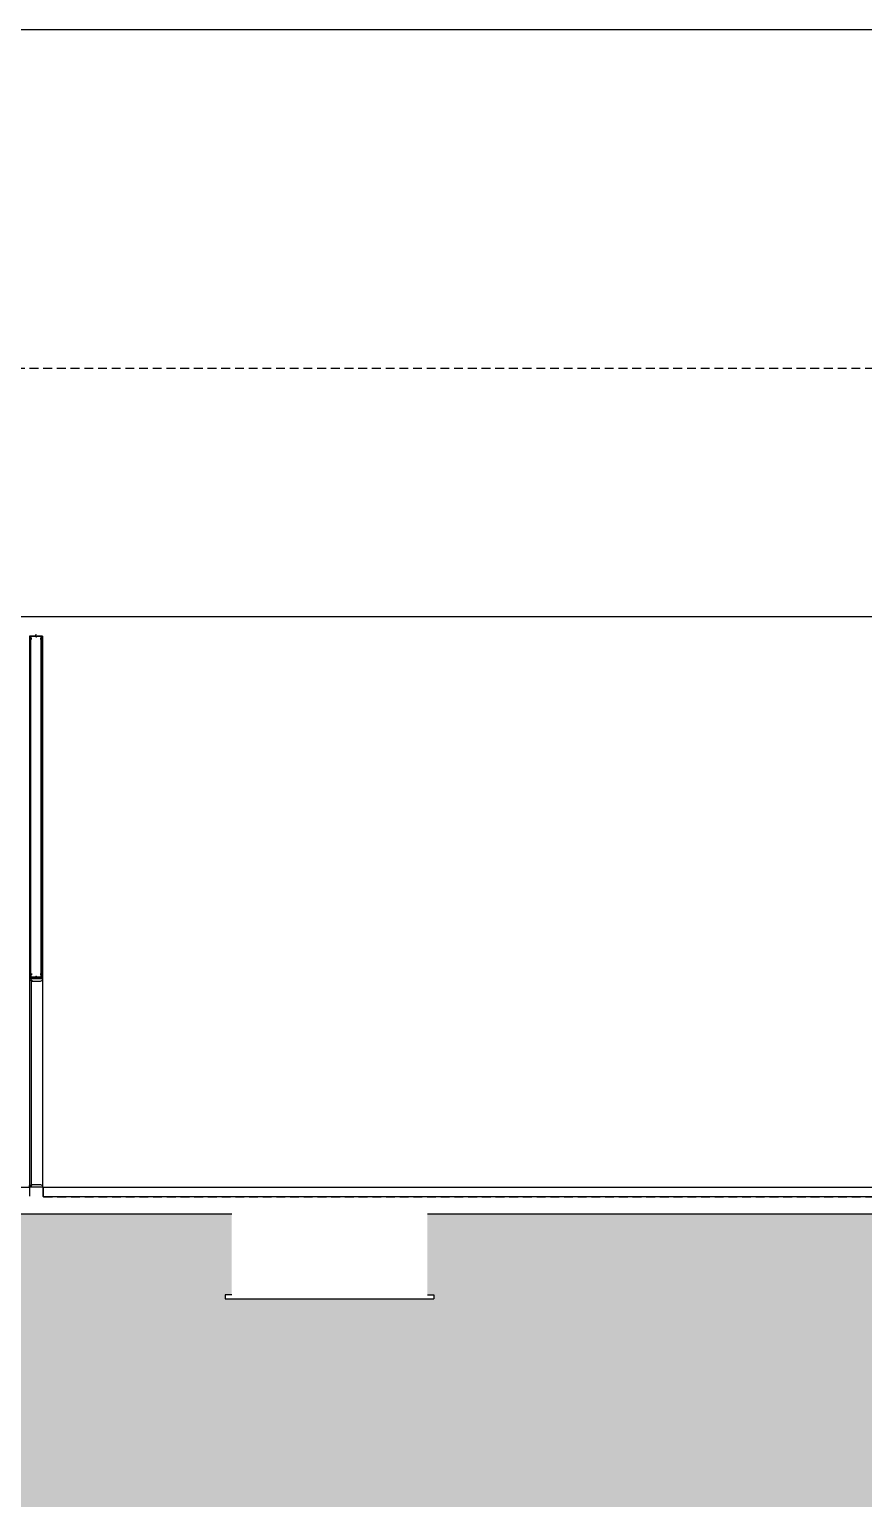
# Model space of a CAD drawing. Header units: millimetres. Extents: x 17311 to 801382, y -242618 to -104888.
# Drawn here: x 722158 to 734948, y -206253 to -183729 of the extents above; entities that cross this region are included whole.
import ezdxf

# ---------------------------------------------------------------- set-up
doc = ezdxf.new("R2010")
doc.units = ezdxf.units.MM
doc.header["$LTSCALE"] = 250
doc.linetypes.add('HID', pattern=[2.8, 1.8, -1])
for name, color, linetype in [('8입면선', 8, 'Continuous'), ('A-DOOR', 4, 'Continuous'), ('A-ELE8', 8, 'Continuous'), ('A-FIN', 6, 'Continuous'), ('A-FIN-8', 8, 'Continuous'), ('A-WALL-D', 7, 'Continuous'), ('A-WP', 1, 'HID'), ('A-버림CONC', 4, 'Continuous'), ('GAGAM-DT', 7, 'Continuous'), ('입면', 7, 'Continuous'), ('지반', 254, 'Continuous')]:
    doc.layers.add(name, color=color, linetype=linetype)

# ---------------------------------------------------------------- blocks, each defined once
blk = doc.blocks.new('*U140')
at = {"layer": '8입면선', "color": 8}
for p, q in [((10, 0), (9, 5250)), ((190, 0), (189, 5250)), ((190, 10), (10, 10))]:
    blk.add_line(p, q, dxfattribs=at)
at = {"layer": 'A-WALL-D'}
for p, q in [((-1, 5250), (0, 0)), ((19, 5250), (-1, 5250)), ((20, 10), (19, 5250)), ((180, 10), (179, 5250)), ((199, 5250), (179, 5250)), ((199, 5250), (200, 0)), ((20, 0), (0, 0)), ((180, 20), (20, 20)), ((20, 0), (180, 0)), ((200, 0), (180, 0))]:
    blk.add_line(p, q, dxfattribs=at)
at = {"layer": 'GAGAM-DT', "color": 8}
for p, q in [((105, 5244), (95, 5244)), ((95, 5244), (95, 5241)), ((103, 5239), (96, 5239)), ((97, 5244), (97, 5276)), ((102, 5270), (97, 5276)), ((97, 5244), (97, 5239)), ((102, 5244), (102, 5270)), ((102, 5244), (102, 5239)), ((105, 5244), (105, 5241)), ((95, 26), (95, 29)), ((105, 26), (95, 26)), ((104, 31), (97, 31)), ((98, 26), (98, 31)), ((98, 26), (98, -6)), ((103, 26), (103, 31)), ((103, 26), (103, 0)), ((105, 26), (105, 29)), ((103, 0), (98, -6))]:
    blk.add_line(p, q, dxfattribs=at)
for centre, start, end in [((96, 5241), 180, 270), ((103, 5241), 270, 0), ((97, 29), 90, 180), ((104, 29), 0, 90)]:
    blk.add_arc(centre, 1.51, start, end, dxfattribs=at)
at = {"layer": '입면', "color": 6}
for p, q in [((19, 5205), (19, 5250)), ((19, 5250), (85, 5250)), ((37, 5205), (19, 5205)), ((84, 5249), (21, 5249)), ((21, 5249), (21, 5206)), ((21, 5206), (37, 5206)), ((37, 5206), (37, 5205)), ((89, 5243), (84, 5249)), ((85, 5250), (90, 5244)), ((110, 5243), (89, 5243)), ((90, 5244), (109, 5244)), ((109, 5244), (114, 5250)), ((115, 5249), (110, 5243)), ((114, 5250), (179, 5250)), ((178, 5249), (115, 5249)), ((162, 5205), (162, 5206)), ((162, 5206), (178, 5206)), ((179, 5205), (162, 5205)), ((178, 5206), (178, 5249)), ((179, 5250), (179, 5205)), ((38, 65), (20, 65)), ((20, 65), (20, 20)), ((20, 20), (85, 20)), ((21, 21), (21, 64)), ((21, 64), (38, 64)), ((85, 21), (21, 21)), ((38, 64), (38, 65)), ((90, 27), (85, 21)), ((85, 20), (90, 26)), ((110, 27), (90, 27)), ((90, 26), (110, 26)), ((115, 21), (110, 27)), ((110, 26), (115, 20)), ((179, 21), (115, 21)), ((115, 20), (180, 20)), ((180, 65), (162, 65)), ((162, 65), (162, 64)), ((162, 64), (179, 64)), ((179, 64), (179, 21)), ((180, 20), (180, 65))]:
    blk.add_line(p, q, dxfattribs=at)

msp = doc.modelspace()

# ---------------------------------------------------------------- hatches: boundary and pattern name
at = {"layer": '지반'}
h = msp.add_hatch(dxfattribs=at)
h.set_pattern_fill('EARTH', color=251, scale=70, angle=45)
h.paths.add_polyline_path([(746860.7, -201889.5), (739060.7, -201889.5), (739060.7, -203129.5), (739160.7, -203129.5), (739160.7, -203189.5), (735960.7, -203189.5), (735960.7, -203129.5), (736060.7, -203129.5), (736060.7, -201889.5), (728260.7, -201889.5), (728260.7, -203129.5), (728360.7, -203129.5), (728360.7, -203189.5), (725160.7, -203189.5), (725160.7, -203129.5), (725260.7, -203129.5), (725260.7, -201889.5), (717530.7, -201889.5), (717530.7, -203199.5), (717630.7, -203199.5), (717630.7, -203259.5), (714290.7, -203259.5), (714290.7, -203199.5), (714390.7, -203199.5), (714390.7, -201899.5), (712730.7, -201899.5), (712730.7, -202599.5), (712430.7, -202599.5), (712430.7, -203659.5), (713030.7, -203659.5), (713030.7, -205299.5), (713130.7, -205299.5), (713130.7, -205359.5), (704240.7, -205359.5), (704240.7, -205299.5), (704340.7, -205299.5), (704340.7, -203659.5), (705660.7, -203659.5), (705660.7, -202089.8), (705490.7, -202089.8), (705490.7, -201979.5), (703610.7, -201979.5), (703610.7, -202229.5), (703660.7, -202229.5), (703660.7, -202289.5), (703410.7, -202289.5), (703410.7, -202229.5), (703460.7, -202229.5), (703460.7, -202129.5), (692060.7, -202129.5), (692060.7, -201879.5), (650617.6, -201879.5), (650617.6, -213174), (801382.4, -213174), (801382.4, -201579.5), (791230.7, -201579.5), (791230.7, -201786.8), (791060.7, -201786.8), (791060.7, -202579.5), (790960.7, -202579.5), (790960.7, -204179.5), (792310.7, -204179.5), (792310.7, -205679.5), (792410.7, -205679.5), (792410.7, -205739.5), (783660.7, -205739.5), (783660.7, -205679.5), (783760.7, -205679.5), (783760.7, -204639.5), (782260.7, -204639.5), (782260.7, -205679.5), (782360.7, -205679.5), (782360.7, -205739.5), (779160.7, -205739.5), (779160.7, -205679.5), (779260.7, -205679.5), (779260.7, -204539.5), (771460.7, -204539.5), (771460.7, -205679.5), (771560.7, -205679.5), (771560.7, -205739.5), (768360.7, -205739.5), (768360.7, -205679.5), (768460.7, -205679.5), (768460.7, -204179.5), (769360.7, -204179.5), (769360.7, -201889.5), (760660.7, -201889.5), (760660.7, -203129.5), (760760.7, -203129.5), (760760.7, -203189.5), (757560.7, -203189.5), (757560.7, -203129.5), (757660.7, -203129.5), (757660.7, -201889.5), (749860.7, -201889.5), (749860.7, -203129.5), (749960.7, -203129.5), (749960.7, -203189.5), (746760.7, -203189.5), (746760.7, -203129.5), (746860.7, -203129.5)])

# ---------------------------------------------------------------- linework, layer by layer
at = {"layer": 'A-DOOR', "linetype": 'Continuous'}
for points in [[(722160.7, -198304.5), (722193.7, -198304.5), (722193.7, -198319.5), (722327.7, -198319.5), (722360.7, -198304.5), (722360.7, -198279.5), (722160.7, -198279.5)], [(722160.7, -201449.5), (722190.7, -201449.5), (722190.7, -198304.5), (722160.7, -198304.5)], [(722160.7, -201454.5), (722193.7, -201454.5), (722193.7, -201439.5), (722327.7, -201439.5), (722360.7, -201454.5), (722360.7, -201479.5), (722160.7, -201479.5)]]:
    msp.add_lwpolyline(points, close=True, dxfattribs=at)
at = {"layer": 'A-ELE8'}
msp.add_lwpolyline([(722360.7, -198279.5), (722360.7, -201479.5)], dxfattribs=at)
at = {"layer": 'A-FIN'}
for p, q in [((715560.7, -183729.5), (781160.7, -183729.5)), ((715610.7, -192729.5), (781110.7, -192729.5)), ((715560.7, -201479.5), (722160.7, -201479.5)), ((722360.7, -201479.5), (769360.7, -201479.5))]:
    msp.add_line(p, q, dxfattribs=at)
at = {"layer": 'A-FIN-8'}
for p, q in [((722368.7, -201479.5), (722368.7, -201611.3)), ((722368.7, -201479.5), (722368.7, -201611.3)), ((722378.9, -201621.5), (722368.7, -201611.3)), ((722378.9, -201621.5), (769342.4, -201621.5))]:
    msp.add_line(p, q, dxfattribs=at)
at = {"layer": 'A-WP', "ltscale": 0.3}
for p, q in [((781095.5, -188926.5), (715625.8, -188926.5)), ((722157.7, -201479.5), (722157.7, -201614.3)), ((722363.7, -201479.5), (722363.7, -201614.3)), ((722375.8, -201626.5), (722363.7, -201614.3)), ((722375.8, -201626.5), (769345.5, -201626.5))]:
    msp.add_line(p, q, dxfattribs=at)
at = {"layer": 'A-버림CONC'}
for p, q in [((717530.7, -201889.5), (725260.7, -201889.5)), ((728260.7, -201889.5), (736060.7, -201889.5)), ((725260.7, -203129.5), (725160.7, -203129.5)), ((725160.7, -203129.5), (725160.7, -203189.5)), ((728260.7, -203129.5), (728360.7, -203129.5)), ((728360.7, -203129.5), (728360.7, -203189.5)), ((725160.7, -203189.5), (728360.7, -203189.5))]:
    msp.add_line(p, q, dxfattribs=at)

# ---------------------------------------------------------------- block references
at = {"layer": 'A-WALL-D'}
msp.add_blockref('*U140', (722160.7, -198279.5), dxfattribs=at)

doc.saveas('drawing.dxf')
